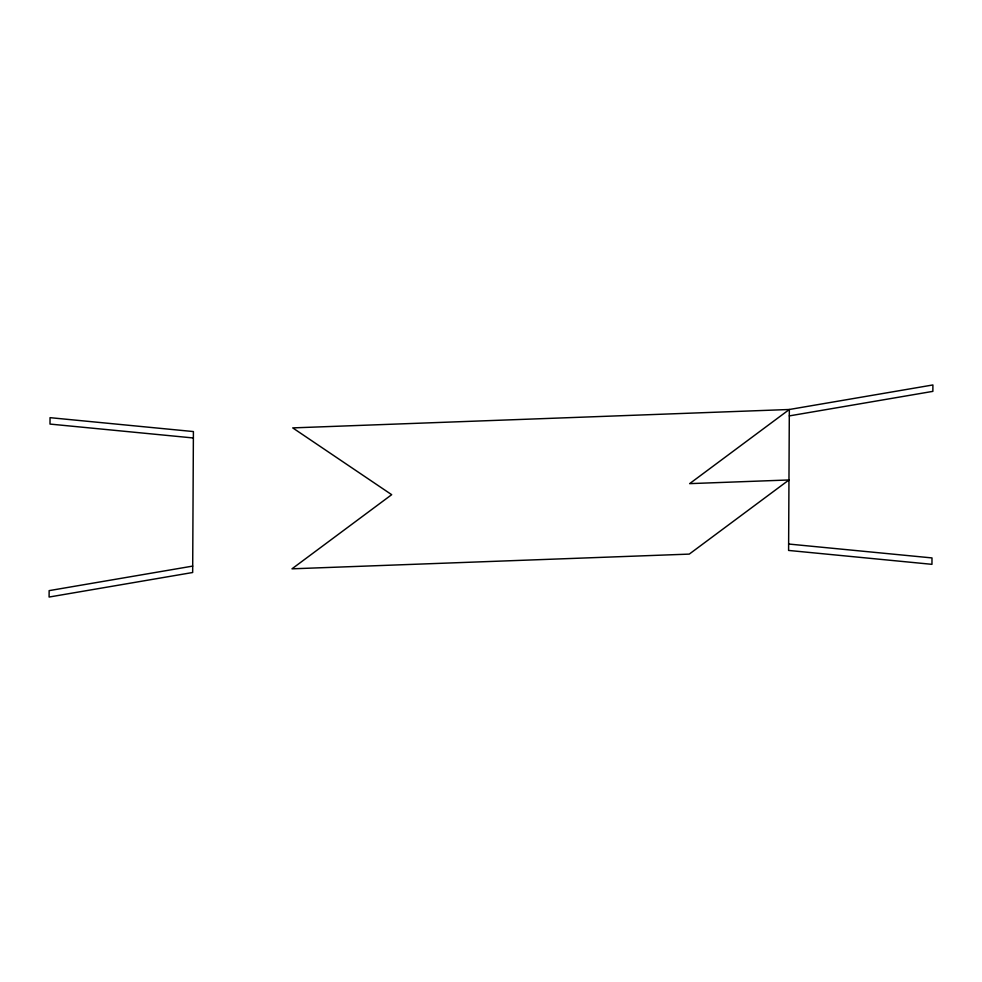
<?xml version="1.0" encoding="UTF-8"?>
<svg xmlns="http://www.w3.org/2000/svg" width="982" height="982" viewBox="0 0 982 982"><rect width="100%" height="100%" fill="white"/><g stroke="black" fill="none" stroke-linecap="round" stroke-linejoin="round"><path stroke-width="1.47" d="M789.307 415.902L932.863 391.364L932.9 384.956L789.332 409.494L292.722 427.894L391.683 494.683L291.985 568.823L689.278 554.106L788.963 479.965L689.646 483.635L789.332 409.494L788.595 550.436L931.955 564.331L931.992 557.923L788.632 544.028M192.693 566.098L49.137 590.636L49.1 597.044L192.668 572.506L193.405 431.564L50.045 417.669L50.008 424.077L193.368 437.972"/></g></svg>
